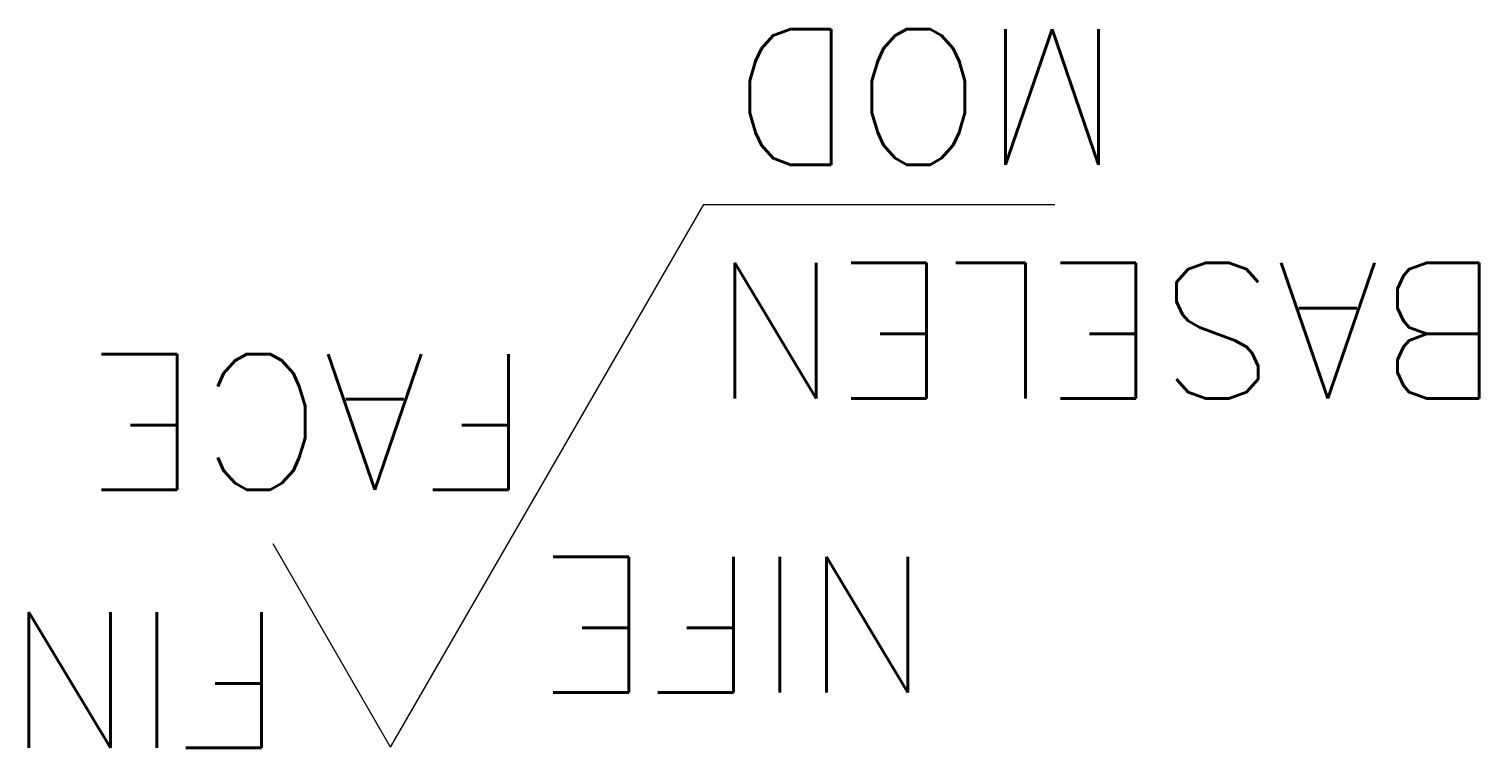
# Model space of a CAD drawing. Extents: x 303.7 to 325, y 184.7 to 195.3.
import ezdxf
from ezdxf.enums import TextEntityAlignment as Align

# ---------------------------------------------------------------- set-up
doc = ezdxf.new("R2010")
doc.units = 0
doc.header["$MEASUREMENT"] = 0
doc.layers.add('DIM', color=2, linetype='CONTINUOUS')
doc.styles.add('CHINA', font='romans.shx', dxfattribs={"bigfont": 'chineset.shx'})

msp = doc.modelspace()

# ---------------------------------------------------------------- linework, layer by layer
at = {"layer": 'DIM'}
for p, q in [((308.993, 184.706), (313.611, 192.706)), ((313.611, 192.706), (318.785, 192.706)), ((308.993, 184.706), (307.261, 187.706))]:
    msp.add_line(p, q, dxfattribs=at)

# ---------------------------------------------------------------- texts
at = {"layer": 'DIM', "style": 'CHINA'}
for tag, p in [('MOD', (314.03, 195.294)), ('BASELEN', (313.723, 191.847)), ('NIFE', (311.217, 187.512))]:
    msp.add_attdef(tag, text='', height=2, rotation=180, dxfattribs=at).set_placement(p, align=Align.RIGHT)
msp.add_attdef('FACE', text='', height=2, rotation=180, dxfattribs=at).set_placement((311.074, 188.502), align=Align.TOP_LEFT)
msp.add_attdef('FIN', text='', height=2, rotation=180, dxfattribs=at).set_placement((307.434, 187.295), align=Align.BOTTOM_LEFT)

doc.saveas('drawing.dxf')
